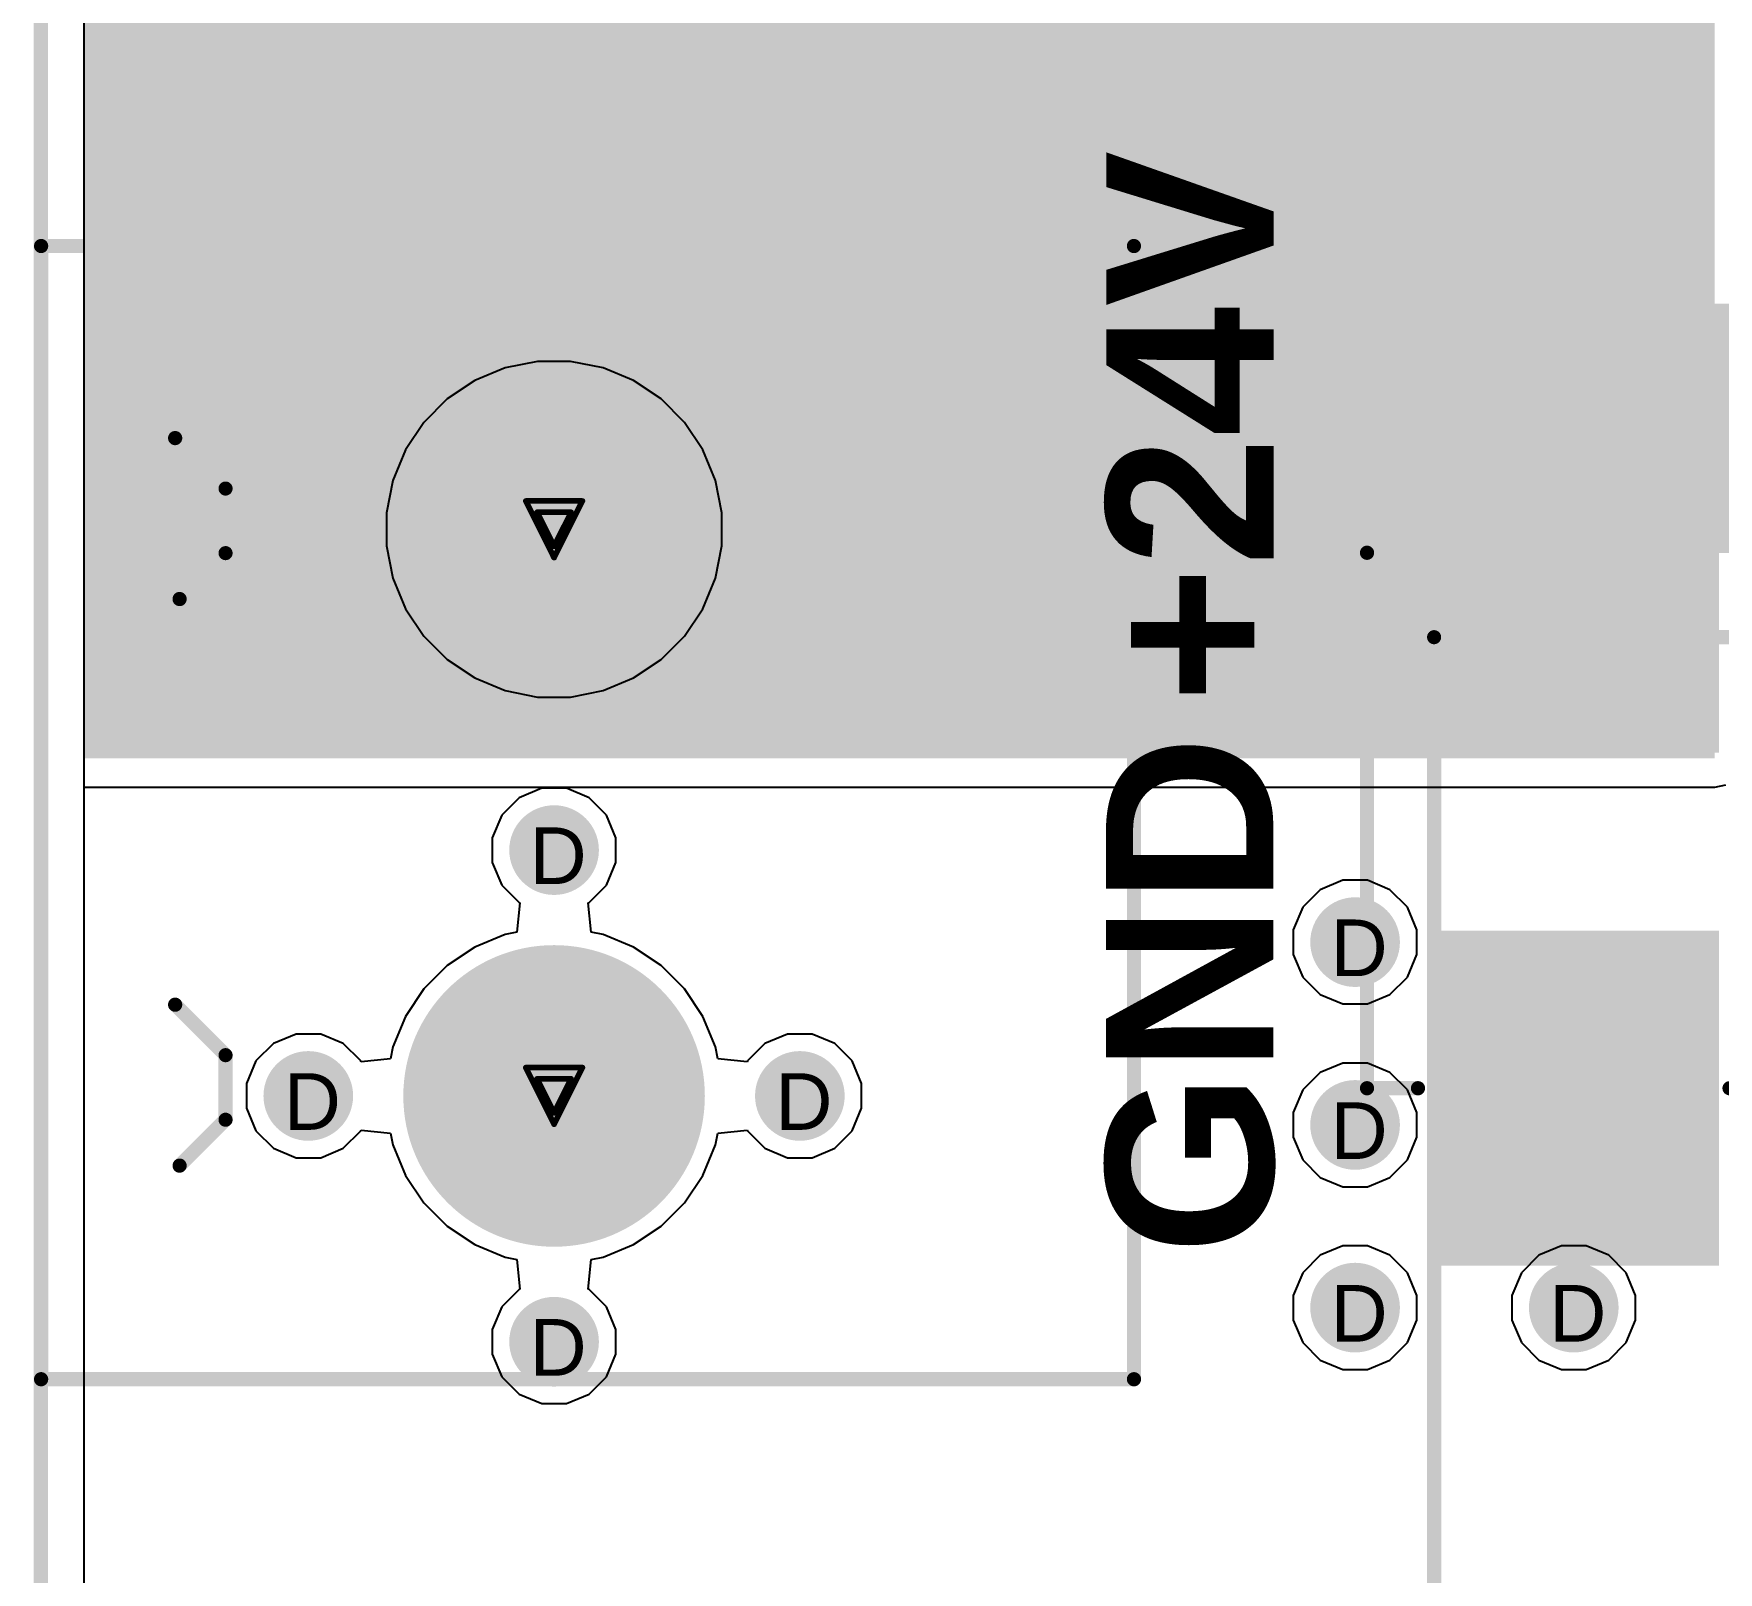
# Model space of a CAD drawing. Header units: inches. Extents: x 0 to 5032, y 0 to 5323.
# Drawn here: x -0.06 to 15.04, y 48.3 to 62.1 of the extents above; entities that cross this region are included whole.
import ezdxf

# ---------------------------------------------------------------- set-up
doc = ezdxf.new("R2010")
doc.units = ezdxf.units.IN
for name, color, linetype in [('Board Outline', 216, 'Continuous'), ('Bottom Layer', 5, 'Continuous'), ('Bottom Solder', 6, 'Continuous'), ('Dimension', 6, 'Continuous'), ('Drill Drawing', 1, 'Continuous'), ('Layer 1', 16, 'Continuous'), ('Layer 2', 76, 'Continuous'), ('Multi-Layer', 9, 'Continuous'), ('Pad Holes', 156, 'Continuous'), ('Top Layer', 1, 'Continuous'), ('Top Overlay', 2, 'Continuous'), ('Top Paste', 8, 'Continuous'), ('Top Solder', 216, 'Continuous'), ('Via Holes', 16, 'Continuous')]:
    doc.layers.add(name, color=color, linetype=linetype)
doc.styles.add('Arial', font='', dxfattribs={"height": 0.2})
doc.styles.add('Arial_Bold', font='', dxfattribs={"height": 0.2})
doc.styles.get('Arial').set_extended_font_data('Arial')
doc.styles.get('Arial_Bold').set_extended_font_data('Arial', bold=True)

# ---------------------------------------------------------------- blocks, each defined once
blk = doc.blocks.new('1715721_431')
at = {"layer": 'Bottom Layer'}
blk.add_hatch(color=5, dxfattribs=at).paths.add_polyline_path([(-3.79, 1.25), (-1.29, 1.25), (-1.29, -1.25), (-3.79, -1.25)])
h = blk.add_hatch(color=5, dxfattribs=at)
edge = h.paths.add_edge_path()
edge.add_arc((2.54, 0), 1.25, 0, 360)
at = {"layer": 'Bottom Solder'}
blk.add_hatch(color=6, dxfattribs=at).paths.add_polyline_path([(-3.892, 1.352), (-1.188, 1.352), (-1.188, -1.352), (-3.892, -1.352)])
h = blk.add_hatch(color=6, dxfattribs=at)
edge = h.paths.add_edge_path()
edge.add_arc((2.54, 0), 1.352, 0, 360)
at = {"layer": 'Layer 1'}
h = blk.add_hatch(color=16, dxfattribs=at)
edge = h.paths.add_edge_path()
edge.add_arc((-2.54, 0), 1.25, 0, 360)
h = blk.add_hatch(color=16, dxfattribs=at)
edge = h.paths.add_edge_path()
edge.add_arc((2.54, 0), 1.25, 0, 360)
at = {"layer": 'Layer 2'}
h = blk.add_hatch(color=76, dxfattribs=at)
edge = h.paths.add_edge_path()
edge.add_arc((-2.54, 0), 1.25, 0, 360)
h = blk.add_hatch(color=76, dxfattribs=at)
edge = h.paths.add_edge_path()
edge.add_arc((2.54, 0), 1.25, 0, 360)
at = {"layer": 'Multi-Layer'}
h = blk.add_hatch(color=9, dxfattribs=at)
edge = h.paths.add_edge_path()
edge.add_arc((2.54, 0), 1.25, 0, 360)
at = {"layer": 'Pad Holes'}
h = blk.add_hatch(color=7, dxfattribs=at)
edge = h.paths.add_edge_path()
edge.add_arc((-2.54, 0), 0.65, 0, 360)
h = blk.add_hatch(color=7, dxfattribs=at)
edge = h.paths.add_edge_path()
edge.add_arc((2.54, 0), 0.65, 0, 360)
at = {"layer": 'Top Layer'}
blk.add_hatch(color=1, dxfattribs=at).paths.add_polyline_path([(-3.79, 1.25), (-1.29, 1.25), (-1.29, -1.25), (-3.79, -1.25)])
h = blk.add_hatch(color=1, dxfattribs=at)
edge = h.paths.add_edge_path()
edge.add_arc((2.54, 0), 1.25, 0, 360)
at = {"layer": 'Top Solder'}
blk.add_hatch(color=216, dxfattribs=at).paths.add_polyline_path([(-3.892, 1.352), (-1.188, 1.352), (-1.188, -1.352), (-3.892, -1.352)])
h = blk.add_hatch(color=216, dxfattribs=at)
edge = h.paths.add_edge_path()
edge.add_arc((2.54, 0), 1.352, 0, 360)
at = {"layer": 'Top Overlay'}
for points in [[(5.08, 5.2, 0.127, 0.127, 0), (-5.08, 5.2, 0.127, 0.127, 0)], [(-5.08, -4.6, 0.127, 0.127, 0), (-5.08, 5.2, 0.127, 0.127, 0)], [(5.08, -4.6, 0.127, 0.127, 0), (5.08, 5.2, 0.127, 0.127, 0)], [(-3.358, -3.398, 0.127, 0.127, 0), (-2.906, -2.946, 0.127, 0.127, 0)], [(-2.327, -2.946, 0.127, 0.127, 0), (-2.906, -2.946, 0.127, 0.127, 0)], [(-1.915, -3.358, 0.127, 0.127, 0), (-2.327, -2.946, 0.127, 0.127, 0)], [(1.722, -3.398, 0.127, 0.127, 0), (2.174, -2.946, 0.127, 0.127, 0)], [(2.753, -2.946, 0.127, 0.127, 0), (2.174, -2.946, 0.127, 0.127, 0)], [(3.165, -3.358, 0.127, 0.127, 0), (2.753, -2.946, 0.127, 0.127, 0)], [(5.08, -4.6, 0.127, 0.127, 0), (-5.08, -4.6, 0.127, 0.127, 0)]]:
    blk.add_lwpolyline(points, format="xyseb", dxfattribs=at)
for points in [[(-5.112, 5.2, 0.0635, 0.0635, 1), (-5.048, 5.2, 0.0635, 0.0635, 1)], [(-5.112, 5.2, 0.0635, 0.0635, 1), (-5.048, 5.2, 0.0635, 0.0635, 1)], [(5.048, 5.2, 0.0635, 0.0635, 1), (5.112, 5.2, 0.0635, 0.0635, 1)], [(5.048, 5.2, 0.0635, 0.0635, 1), (5.112, 5.2, 0.0635, 0.0635, 1)], [(-2.937, -2.946, 0.0635, 0.0635, 1), (-2.874, -2.946, 0.0635, 0.0635, 1)], [(-2.937, -2.946, 0.0635, 0.0635, 1), (-2.874, -2.946, 0.0635, 0.0635, 1)], [(-2.358, -2.946, 0.0635, 0.0635, 1), (-2.295, -2.946, 0.0635, 0.0635, 1)], [(-2.358, -2.946, 0.0635, 0.0635, 1), (-2.295, -2.946, 0.0635, 0.0635, 1)], [(2.143, -2.946, 0.0635, 0.0635, 1), (2.206, -2.946, 0.0635, 0.0635, 1)], [(2.143, -2.946, 0.0635, 0.0635, 1), (2.206, -2.946, 0.0635, 0.0635, 1)], [(2.722, -2.946, 0.0635, 0.0635, 1), (2.785, -2.946, 0.0635, 0.0635, 1)], [(2.722, -2.946, 0.0635, 0.0635, 1), (2.785, -2.946, 0.0635, 0.0635, 1)], [(-1.947, -3.358, 0.0635, 0.0635, 1), (-1.883, -3.358, 0.0635, 0.0635, 1)], [(3.133, -3.358, 0.0635, 0.0635, 1), (3.197, -3.358, 0.0635, 0.0635, 1)], [(-3.39, -3.398, 0.0635, 0.0635, 1), (-3.326, -3.398, 0.0635, 0.0635, 1)], [(1.69, -3.398, 0.0635, 0.0635, 1), (1.754, -3.398, 0.0635, 0.0635, 1)], [(-5.112, -4.6, 0.0635, 0.0635, 1), (-5.048, -4.6, 0.0635, 0.0635, 1)], [(-5.112, -4.6, 0.0635, 0.0635, 1), (-5.048, -4.6, 0.0635, 0.0635, 1)], [(5.048, -4.6, 0.0635, 0.0635, 1), (5.112, -4.6, 0.0635, 0.0635, 1)], [(5.048, -4.6, 0.0635, 0.0635, 1), (5.112, -4.6, 0.0635, 0.0635, 1)]]:
    blk.add_lwpolyline(points, format="xyseb", close=True, dxfattribs=at)
blk = doc.blocks.new('SMB__450')
at = {"layer": 'Top Layer'}
for points in [[(-3.7, -1.2), (-3.7, 1.2), (-0.9, 1.2), (-0.9, -1.2)], [(0.9, -1.2), (0.9, 1.2), (3.7, 1.2), (3.7, -1.2)]]:
    blk.add_hatch(color=1, dxfattribs=at).paths.add_polyline_path(points)
at = {"layer": 'Top Overlay'}
for points in [[(2.588, 1.245), (4.823, 1.245), (4.823, 1.905), (2.588, 1.905)], [(3.731, -1.651), (4.823, -1.651), (4.823, 1.346), (3.731, 1.346)], [(2.588, -1.905), (4.823, -1.905), (4.823, -1.245), (2.588, -1.245)]]:
    blk.add_hatch(color=2, dxfattribs=at).paths.add_polyline_path(points)
at = {"layer": 'Top Paste'}
for points in [[(-3.7, -1.2), (-3.7, 1.2), (-0.9, 1.2), (-0.9, -1.2)], [(0.9, -1.2), (0.9, 1.2), (3.7, 1.2), (3.7, -1.2)]]:
    blk.add_hatch(color=8, dxfattribs=at).paths.add_polyline_path(points)
at = {"layer": 'Top Solder'}
for points in [[(-3.802, -1.302), (-3.802, 1.302), (-0.798, 1.302), (-0.798, -1.302)], [(0.798, -1.302), (0.798, 1.302), (3.802, 1.302), (3.802, -1.302)]]:
    blk.add_hatch(color=216, dxfattribs=at).paths.add_polyline_path(points)
at = {"layer": 'Top Overlay'}
for points in [[(-2.21, 1.854, 0.127, 0.127, 0), (-2.21, 1.397, 0.127, 0.127, 0)], [(-2.21, 1.854, 0.127, 0.127, 0), (2.591, 1.854, 0.127, 0.127, 0)], [(-2.21, -1.397, 0.127, 0.127, 0), (-2.21, -1.854, 0.127, 0.127, 0)], [(-2.21, -1.854, 0.127, 0.127, 0), (2.591, -1.854, 0.127, 0.127, 0)]]:
    blk.add_lwpolyline(points, format="xyseb", dxfattribs=at)
for points in [[(-2.242, 1.854, 0.0635, 0.0635, 1), (-2.178, 1.854, 0.0635, 0.0635, 1)], [(-2.242, 1.854, 0.0635, 0.0635, 1), (-2.178, 1.854, 0.0635, 0.0635, 1)], [(2.559, 1.854, 0.0635, 0.0635, 1), (2.623, 1.854, 0.0635, 0.0635, 1)], [(-2.242, 1.397, 0.0635, 0.0635, 1), (-2.178, 1.397, 0.0635, 0.0635, 1)], [(-2.242, -1.397, 0.0635, 0.0635, 1), (-2.178, -1.397, 0.0635, 0.0635, 1)], [(-2.242, -1.854, 0.0635, 0.0635, 1), (-2.178, -1.854, 0.0635, 0.0635, 1)], [(-2.242, -1.854, 0.0635, 0.0635, 1), (-2.178, -1.854, 0.0635, 0.0635, 1)], [(2.559, -1.854, 0.0635, 0.0635, 1), (2.623, -1.854, 0.0635, 0.0635, 1)]]:
    blk.add_lwpolyline(points, format="xyseb", close=True, dxfattribs=at)

msp = doc.modelspace()

# ---------------------------------------------------------------- hatches: boundary and pattern name
at = {"layer": 'Bottom Layer'}
for points in [[(0.381, 55.603), (6.325, 55.603), (6.325, 71.199), (0.381, 71.199)], [(0.381, 55.603), (15.011, 55.603), (15.011, 62.969), (0.381, 62.969)]]:
    msp.add_hatch(color=5, dxfattribs=at).paths.add_polyline_path(points)
h = msp.add_hatch(color=5, dxfattribs=at)
edge = h.paths.add_edge_path()
edge.add_arc((4.603, 54.779), 0.3, 0, 360)
h = msp.add_hatch(color=5, dxfattribs=at)
edge = h.paths.add_edge_path()
edge.add_arc((11.786, 53.954), 0.3, 0, 360)
h = msp.add_hatch(color=5, dxfattribs=at)
edge = h.paths.add_edge_path()
edge.add_arc((2.399, 52.575), 0.3, 0, 360)
h = msp.add_hatch(color=5, dxfattribs=at)
edge = h.paths.add_edge_path()
edge.add_arc((6.807, 52.575), 0.3, 0, 360)
h = msp.add_hatch(color=5, dxfattribs=at)
edge = h.paths.add_edge_path()
edge.add_arc((11.786, 52.315), 0.3, 0, 360)
h = msp.add_hatch(color=5, dxfattribs=at)
edge = h.paths.add_edge_path()
edge.add_arc((11.786, 50.677), 0.3, 0, 360)
h = msp.add_hatch(color=5, dxfattribs=at)
edge = h.paths.add_edge_path()
edge.add_arc((13.747, 50.677), 0.3, 0, 360)
h = msp.add_hatch(color=5, dxfattribs=at)
edge = h.paths.add_edge_path()
edge.add_arc((4.603, 50.371), 0.3, 0, 360)
at = {"layer": 'Bottom Solder'}
h = msp.add_hatch(color=6, dxfattribs=at)
edge = h.paths.add_edge_path()
edge.add_arc((4.603, 54.779), 0.402, 0, 360)
h = msp.add_hatch(color=6, dxfattribs=at)
edge = h.paths.add_edge_path()
edge.add_arc((11.786, 53.954), 0.402, 0, 360)
h = msp.add_hatch(color=6, dxfattribs=at)
edge = h.paths.add_edge_path()
edge.add_arc((2.399, 52.575), 0.402, 0, 360)
h = msp.add_hatch(color=6, dxfattribs=at)
edge = h.paths.add_edge_path()
edge.add_arc((6.807, 52.575), 0.402, 0, 360)
h = msp.add_hatch(color=6, dxfattribs=at)
edge = h.paths.add_edge_path()
edge.add_arc((11.786, 52.315), 0.402, 0, 360)
h = msp.add_hatch(color=6, dxfattribs=at)
edge = h.paths.add_edge_path()
edge.add_arc((11.786, 50.677), 0.402, 0, 360)
h = msp.add_hatch(color=6, dxfattribs=at)
edge = h.paths.add_edge_path()
edge.add_arc((13.747, 50.677), 0.402, 0, 360)
h = msp.add_hatch(color=6, dxfattribs=at)
edge = h.paths.add_edge_path()
edge.add_arc((4.603, 50.371), 0.402, 0, 360)
at = {"layer": 'Layer 1'}
h = msp.add_hatch(color=16, dxfattribs=at)
edge = h.paths.add_edge_path()
edge.add_arc((4.603, 54.779), 0.3, 0, 360)
h = msp.add_hatch(color=16, dxfattribs=at)
edge = h.paths.add_edge_path()
edge.add_arc((11.786, 53.954), 0.3, 0, 360)
h = msp.add_hatch(color=16, dxfattribs=at)
edge = h.paths.add_edge_path()
edge.add_arc((2.399, 52.575), 0.3, 0, 360)
h = msp.add_hatch(color=16, dxfattribs=at)
edge = h.paths.add_edge_path()
edge.add_arc((6.807, 52.575), 0.3, 0, 360)
h = msp.add_hatch(color=16, dxfattribs=at)
edge = h.paths.add_edge_path()
edge.add_arc((11.786, 52.315), 0.3, 0, 360)
h = msp.add_hatch(color=16, dxfattribs=at)
edge = h.paths.add_edge_path()
edge.add_arc((11.786, 50.677), 0.3, 0, 360)
h = msp.add_hatch(color=16, dxfattribs=at)
edge = h.paths.add_edge_path()
edge.add_arc((13.747, 50.677), 0.3, 0, 360)
h = msp.add_hatch(color=16, dxfattribs=at)
edge = h.paths.add_edge_path()
edge.add_arc((4.603, 50.371), 0.3, 0, 360)
at = {"layer": 'Layer 2'}
h = msp.add_hatch(color=76, dxfattribs=at)
edge = h.paths.add_edge_path()
edge.add_arc((4.603, 54.779), 0.3, 0, 360)
h = msp.add_hatch(color=76, dxfattribs=at)
edge = h.paths.add_edge_path()
edge.add_arc((11.786, 53.954), 0.3, 0, 360)
h = msp.add_hatch(color=76, dxfattribs=at)
edge = h.paths.add_edge_path()
edge.add_arc((2.399, 52.575), 0.3, 0, 360)
h = msp.add_hatch(color=76, dxfattribs=at)
edge = h.paths.add_edge_path()
edge.add_arc((6.807, 52.575), 0.3, 0, 360)
h = msp.add_hatch(color=76, dxfattribs=at)
edge = h.paths.add_edge_path()
edge.add_arc((11.786, 52.315), 0.3, 0, 360)
h = msp.add_hatch(color=76, dxfattribs=at)
edge = h.paths.add_edge_path()
edge.add_arc((11.786, 50.677), 0.3, 0, 360)
h = msp.add_hatch(color=76, dxfattribs=at)
edge = h.paths.add_edge_path()
edge.add_arc((13.747, 50.677), 0.3, 0, 360)
h = msp.add_hatch(color=76, dxfattribs=at)
edge = h.paths.add_edge_path()
edge.add_arc((4.603, 50.371), 0.3, 0, 360)
at = {"layer": 'Top Layer'}
for points in [[(0.381, 55.603), (6.325, 55.603), (6.325, 71.199), (0.381, 71.199)], [(0.381, 55.603), (15.011, 55.603), (15.011, 62.969), (0.381, 62.969)]]:
    msp.add_hatch(color=1, dxfattribs=at).paths.add_polyline_path(points)
h = msp.add_hatch(color=1, dxfattribs=at)
edge = h.paths.add_edge_path()
edge.add_arc((4.603, 54.779), 0.3, 0, 360)
h = msp.add_hatch(color=1, dxfattribs=at)
edge = h.paths.add_edge_path()
edge.add_arc((11.786, 53.954), 0.3, 0, 360)
h = msp.add_hatch(color=1, dxfattribs=at)
edge = h.paths.add_edge_path()
edge.add_arc((2.399, 52.575), 0.3, 0, 360)
h = msp.add_hatch(color=1, dxfattribs=at)
edge = h.paths.add_edge_path()
edge.add_arc((6.807, 52.575), 0.3, 0, 360)
h = msp.add_hatch(color=1, dxfattribs=at)
edge = h.paths.add_edge_path()
edge.add_arc((11.786, 52.315), 0.3, 0, 360)
h = msp.add_hatch(color=1, dxfattribs=at)
edge = h.paths.add_edge_path()
edge.add_arc((11.786, 50.677), 0.3, 0, 360)
h = msp.add_hatch(color=1, dxfattribs=at)
edge = h.paths.add_edge_path()
edge.add_arc((13.747, 50.677), 0.3, 0, 360)
h = msp.add_hatch(color=1, dxfattribs=at)
edge = h.paths.add_edge_path()
edge.add_arc((4.603, 50.371), 0.3, 0, 360)
at = {"layer": 'Top Solder'}
h = msp.add_hatch(color=216, dxfattribs=at)
edge = h.paths.add_edge_path()
edge.add_arc((4.603, 54.779), 0.402, 0, 360)
h = msp.add_hatch(color=216, dxfattribs=at)
edge = h.paths.add_edge_path()
edge.add_arc((11.786, 53.954), 0.402, 0, 360)
h = msp.add_hatch(color=216, dxfattribs=at)
edge = h.paths.add_edge_path()
edge.add_arc((2.399, 52.575), 0.402, 0, 360)
h = msp.add_hatch(color=216, dxfattribs=at)
edge = h.paths.add_edge_path()
edge.add_arc((6.807, 52.575), 0.402, 0, 360)
h = msp.add_hatch(color=216, dxfattribs=at)
edge = h.paths.add_edge_path()
edge.add_arc((11.786, 52.315), 0.402, 0, 360)
h = msp.add_hatch(color=216, dxfattribs=at)
edge = h.paths.add_edge_path()
edge.add_arc((11.786, 50.677), 0.402, 0, 360)
h = msp.add_hatch(color=216, dxfattribs=at)
edge = h.paths.add_edge_path()
edge.add_arc((13.747, 50.677), 0.402, 0, 360)
h = msp.add_hatch(color=216, dxfattribs=at)
edge = h.paths.add_edge_path()
edge.add_arc((4.603, 50.371), 0.402, 0, 360)
at = {"layer": 'Via Holes'}
h = msp.add_hatch(color=7, dxfattribs=at)
edge = h.paths.add_edge_path()
edge.add_arc((4.603, 54.779), 0.15, 0, 360)
h = msp.add_hatch(color=7, dxfattribs=at)
edge = h.paths.add_edge_path()
edge.add_arc((11.786, 53.954), 0.15, 0, 360)
h = msp.add_hatch(color=7, dxfattribs=at)
edge = h.paths.add_edge_path()
edge.add_arc((2.399, 52.575), 0.15, 0, 360)
h = msp.add_hatch(color=7, dxfattribs=at)
edge = h.paths.add_edge_path()
edge.add_arc((6.807, 52.575), 0.15, 0, 360)
h = msp.add_hatch(color=7, dxfattribs=at)
edge = h.paths.add_edge_path()
edge.add_arc((11.786, 52.315), 0.15, 0, 360)
h = msp.add_hatch(color=7, dxfattribs=at)
edge = h.paths.add_edge_path()
edge.add_arc((11.786, 50.677), 0.15, 0, 360)
h = msp.add_hatch(color=7, dxfattribs=at)
edge = h.paths.add_edge_path()
edge.add_arc((13.747, 50.677), 0.15, 0, 360)
h = msp.add_hatch(color=7, dxfattribs=at)
edge = h.paths.add_edge_path()
edge.add_arc((4.603, 50.371), 0.15, 0, 360)

# ---------------------------------------------------------------- linework, layer by layer
at = {"layer": 'Board Outline'}
msp.add_lwpolyline([(0, 0, 0.127, 0.127, 0), (0, 130, 0.127, 0.127, 0)], format="xyseb", dxfattribs=at)
at = {"layer": 'Bottom Layer'}
for p, q in [((0.388, 4.48), (0.388, 55.344)), ((0.388, 55.344), (15.011, 55.344)), ((15.011, 55.344), (15.111, 55.364))]:
    msp.add_line(p, q, dxfattribs=at)
at = {"layer": 'Dimension'}
for points in [[(12.495, 1.428, 0.127, 0.127, 0), (12.495, 56.688, 0.127, 0.127, 0)], [(12.495, 56.688, 0.127, 0.127, 0), (97.015, 56.688, 0.127, 0.127, 0)]]:
    msp.add_lwpolyline(points, format="xyseb", dxfattribs=at)
msp.add_lwpolyline([(12.463, 56.688, 0.0635, 0.0635, 1), (12.526, 56.688, 0.0635, 0.0635, 1)], format="xyseb", close=True, dxfattribs=at)
msp.add_lwpolyline([(12.463, 56.688, 0.0635, 0.0635, 1), (12.526, 56.688, 0.0635, 0.0635, 1)], format="xyseb", close=True, dxfattribs=at)
at = {"layer": 'Drill Drawing'}
for points in [[(4.349, 57.909, 0.0508, 0.0508, 0), (4.857, 57.909, 0.0508, 0.0508, 0)], [(4.349, 57.909, 0.0508, 0.0508, 0), (4.603, 57.401, 0.0508, 0.0508, 0)], [(4.603, 57.401, 0.0508, 0.0508, 0), (4.857, 57.909, 0.0508, 0.0508, 0)], [(4.451, 57.808, 0.0508, 0.0508, 0), (4.756, 57.808, 0.0508, 0.0508, 0)], [(4.451, 57.808, 0.0508, 0.0508, 0), (4.603, 57.503, 0.0508, 0.0508, 0)], [(4.603, 57.503, 0.0508, 0.0508, 0), (4.756, 57.808, 0.0508, 0.0508, 0)], [(4.349, 52.829, 0.0508, 0.0508, 0), (4.857, 52.829, 0.0508, 0.0508, 0)], [(4.349, 52.829, 0.0508, 0.0508, 0), (4.603, 52.321, 0.0508, 0.0508, 0)], [(4.451, 52.728, 0.0508, 0.0508, 0), (4.756, 52.728, 0.0508, 0.0508, 0)], [(4.451, 52.728, 0.0508, 0.0508, 0), (4.603, 52.423, 0.0508, 0.0508, 0)], [(4.603, 52.321, 0.0508, 0.0508, 0), (4.857, 52.829, 0.0508, 0.0508, 0)], [(4.603, 52.423, 0.0508, 0.0508, 0), (4.756, 52.728, 0.0508, 0.0508, 0)]]:
    msp.add_lwpolyline(points, format="xyseb", dxfattribs=at)
for points in [[(4.337, 57.909, 0.0254, 0.0254, 1), (4.362, 57.909, 0.0254, 0.0254, 1)], [(4.337, 57.909, 0.0254, 0.0254, 1), (4.362, 57.909, 0.0254, 0.0254, 1)], [(4.845, 57.909, 0.0254, 0.0254, 1), (4.87, 57.909, 0.0254, 0.0254, 1)], [(4.845, 57.909, 0.0254, 0.0254, 1), (4.87, 57.909, 0.0254, 0.0254, 1)], [(4.438, 57.808, 0.0254, 0.0254, 1), (4.464, 57.808, 0.0254, 0.0254, 1)], [(4.438, 57.808, 0.0254, 0.0254, 1), (4.464, 57.808, 0.0254, 0.0254, 1)], [(4.743, 57.808, 0.0254, 0.0254, 1), (4.768, 57.808, 0.0254, 0.0254, 1)], [(4.743, 57.808, 0.0254, 0.0254, 1), (4.768, 57.808, 0.0254, 0.0254, 1)], [(4.591, 57.503, 0.0254, 0.0254, 1), (4.616, 57.503, 0.0254, 0.0254, 1)], [(4.591, 57.503, 0.0254, 0.0254, 1), (4.616, 57.503, 0.0254, 0.0254, 1)], [(4.591, 57.401, 0.0254, 0.0254, 1), (4.616, 57.401, 0.0254, 0.0254, 1)], [(4.591, 57.401, 0.0254, 0.0254, 1), (4.616, 57.401, 0.0254, 0.0254, 1)], [(4.337, 52.829, 0.0254, 0.0254, 1), (4.362, 52.829, 0.0254, 0.0254, 1)], [(4.337, 52.829, 0.0254, 0.0254, 1), (4.362, 52.829, 0.0254, 0.0254, 1)], [(4.438, 52.728, 0.0254, 0.0254, 1), (4.464, 52.728, 0.0254, 0.0254, 1)], [(4.438, 52.728, 0.0254, 0.0254, 1), (4.464, 52.728, 0.0254, 0.0254, 1)], [(4.743, 52.728, 0.0254, 0.0254, 1), (4.768, 52.728, 0.0254, 0.0254, 1)], [(4.743, 52.728, 0.0254, 0.0254, 1), (4.768, 52.728, 0.0254, 0.0254, 1)], [(4.845, 52.829, 0.0254, 0.0254, 1), (4.87, 52.829, 0.0254, 0.0254, 1)], [(4.845, 52.829, 0.0254, 0.0254, 1), (4.87, 52.829, 0.0254, 0.0254, 1)], [(4.591, 52.423, 0.0254, 0.0254, 1), (4.616, 52.423, 0.0254, 0.0254, 1)], [(4.591, 52.423, 0.0254, 0.0254, 1), (4.616, 52.423, 0.0254, 0.0254, 1)], [(4.591, 52.321, 0.0254, 0.0254, 1), (4.616, 52.321, 0.0254, 0.0254, 1)], [(4.591, 52.321, 0.0254, 0.0254, 1), (4.616, 52.321, 0.0254, 0.0254, 1)]]:
    msp.add_lwpolyline(points, format="xyseb", close=True, dxfattribs=at)
at = {"layer": 'Layer 1'}
for p, q in [((0.388, 12.227), (0.388, 108.425)), ((4.165, 59.102), (3.891, 58.988)), ((4.455, 59.159), (4.165, 59.102)), ((4.751, 59.159), (4.455, 59.159)), ((5.042, 59.102), (4.751, 59.159)), ((5.316, 58.988), (5.042, 59.102)), ((3.891, 58.988), (3.645, 58.824)), ((5.562, 58.824), (5.316, 58.988)), ((3.645, 58.824), (3.435, 58.614)), ((5.772, 58.614), (5.562, 58.824)), ((3.435, 58.614), (3.27, 58.368)), ((5.936, 58.368), (5.772, 58.614)), ((3.27, 58.368), (3.157, 58.094)), ((6.05, 58.094), (5.936, 58.368)), ((3.157, 58.094), (3.099, 57.804)), ((6.107, 57.804), (6.05, 58.094)), ((3.099, 57.804), (3.099, 57.507)), ((6.107, 57.507), (6.107, 57.804)), ((3.099, 57.507), (3.157, 57.217)), ((6.05, 57.217), (6.107, 57.507)), ((3.157, 57.217), (3.27, 56.943)), ((5.936, 56.943), (6.05, 57.217)), ((3.27, 56.943), (3.435, 56.697)), ((5.772, 56.697), (5.936, 56.943)), ((3.435, 56.697), (3.645, 56.487)), ((5.562, 56.487), (5.772, 56.697)), ((3.645, 56.487), (3.891, 56.323)), ((5.316, 56.323), (5.562, 56.487)), ((3.891, 56.323), (4.165, 56.209)), ((4.165, 56.209), (4.455, 56.151)), ((4.751, 56.151), (5.042, 56.209)), ((5.042, 56.209), (5.316, 56.323)), ((4.455, 56.151), (4.751, 56.151))]:
    msp.add_line(p, q, dxfattribs=at)
at = {"layer": 'Layer 2'}
for p, q in [((0.388, 4.61), (0.388, 62.985)), ((4.165, 59.102), (3.891, 58.988)), ((4.455, 59.159), (4.165, 59.102)), ((4.751, 59.159), (4.455, 59.159)), ((5.042, 59.102), (4.751, 59.159)), ((5.316, 58.988), (5.042, 59.102)), ((3.891, 58.988), (3.645, 58.824)), ((5.562, 58.824), (5.316, 58.988)), ((3.645, 58.824), (3.435, 58.614)), ((5.772, 58.614), (5.562, 58.824)), ((3.435, 58.614), (3.27, 58.368)), ((5.936, 58.368), (5.772, 58.614)), ((3.27, 58.368), (3.157, 58.094)), ((6.05, 58.094), (5.936, 58.368)), ((3.157, 58.094), (3.099, 57.804)), ((6.107, 57.804), (6.05, 58.094)), ((3.099, 57.804), (3.099, 57.507)), ((6.107, 57.507), (6.107, 57.804)), ((3.099, 57.507), (3.157, 57.217)), ((6.05, 57.217), (6.107, 57.507)), ((3.157, 57.217), (3.27, 56.943)), ((5.936, 56.943), (6.05, 57.217)), ((3.27, 56.943), (3.435, 56.697)), ((5.772, 56.697), (5.936, 56.943)), ((3.435, 56.697), (3.645, 56.487)), ((5.562, 56.487), (5.772, 56.697)), ((3.645, 56.487), (3.891, 56.323)), ((5.316, 56.323), (5.562, 56.487)), ((3.891, 56.323), (4.165, 56.209)), ((4.165, 56.209), (4.455, 56.151)), ((4.751, 56.151), (5.042, 56.209)), ((5.042, 56.209), (5.316, 56.323)), ((4.455, 56.151), (4.751, 56.151)), ((4.493, 55.333), (4.289, 55.249)), ((4.714, 55.333), (4.493, 55.333)), ((4.917, 55.249), (4.714, 55.333)), ((4.289, 55.249), (4.134, 55.093)), ((5.073, 55.093), (4.917, 55.249)), ((4.134, 55.093), (4.049, 54.89)), ((5.157, 54.89), (5.073, 55.093)), ((4.049, 54.89), (4.049, 54.669)), ((5.157, 54.669), (5.157, 54.89)), ((4.049, 54.669), (4.134, 54.466)), ((5.073, 54.466), (5.157, 54.669)), ((4.134, 54.466), (4.289, 54.31)), ((4.917, 54.31), (5.073, 54.466)), ((11.472, 54.423), (11.316, 54.267)), ((11.675, 54.508), (11.472, 54.423)), ((11.896, 54.508), (11.675, 54.508)), ((12.099, 54.423), (11.896, 54.508)), ((12.255, 54.267), (12.099, 54.423)), ((4.296, 54.307), (4.27, 54.043)), ((4.289, 54.31), (4.296, 54.307)), ((4.91, 54.307), (4.917, 54.31)), ((4.936, 54.043), (4.91, 54.307)), ((11.316, 54.267), (11.232, 54.064)), ((12.34, 54.064), (12.255, 54.267)), ((4.165, 54.022), (3.891, 53.908)), ((4.27, 54.043), (4.165, 54.022)), ((5.042, 54.022), (4.936, 54.043)), ((5.316, 53.908), (5.042, 54.022)), ((11.232, 54.064), (11.232, 53.843)), ((12.34, 53.843), (12.34, 54.064)), ((3.891, 53.908), (3.645, 53.744)), ((5.562, 53.744), (5.316, 53.908)), ((11.232, 53.843), (11.316, 53.64)), ((12.255, 53.64), (12.34, 53.843)), ((3.645, 53.744), (3.435, 53.534)), ((5.772, 53.534), (5.562, 53.744)), ((11.316, 53.64), (11.472, 53.484)), ((12.099, 53.484), (12.255, 53.64)), ((3.435, 53.534), (3.27, 53.288)), ((5.936, 53.288), (5.772, 53.534)), ((11.472, 53.484), (11.675, 53.4)), ((11.896, 53.4), (12.099, 53.484)), ((11.675, 53.4), (11.896, 53.4)), ((3.27, 53.288), (3.157, 53.014)), ((6.05, 53.014), (5.936, 53.288)), ((2.086, 53.045), (1.93, 52.889)), ((2.289, 53.129), (2.086, 53.045)), ((2.51, 53.129), (2.289, 53.129)), ((2.713, 53.045), (2.51, 53.129)), ((2.869, 52.889), (2.713, 53.045)), ((6.493, 53.045), (6.338, 52.889)), ((6.697, 53.129), (6.493, 53.045)), ((6.917, 53.129), (6.697, 53.129)), ((7.121, 53.045), (6.917, 53.129)), ((7.277, 52.889), (7.121, 53.045)), ((1.93, 52.889), (1.845, 52.686)), ((2.872, 52.882), (2.869, 52.889)), ((3.136, 52.908), (2.872, 52.882)), ((3.157, 53.014), (3.136, 52.908)), ((6.071, 52.908), (6.05, 53.014)), ((6.335, 52.882), (6.071, 52.908)), ((6.338, 52.889), (6.335, 52.882)), ((7.361, 52.686), (7.277, 52.889)), ((11.472, 52.785), (11.316, 52.629)), ((11.675, 52.869), (11.472, 52.785)), ((11.896, 52.869), (11.675, 52.869)), ((12.099, 52.785), (11.896, 52.869)), ((12.255, 52.629), (12.099, 52.785)), ((1.845, 52.686), (1.845, 52.465)), ((7.361, 52.465), (7.361, 52.686)), ((11.316, 52.629), (11.232, 52.425)), ((12.34, 52.425), (12.255, 52.629)), ((1.845, 52.465), (1.93, 52.262)), ((7.277, 52.262), (7.361, 52.465)), ((11.232, 52.425), (11.232, 52.205)), ((12.34, 52.205), (12.34, 52.425)), ((1.93, 52.262), (2.086, 52.106)), ((2.713, 52.106), (2.869, 52.262)), ((2.869, 52.262), (2.872, 52.269)), ((2.872, 52.269), (3.136, 52.242)), ((3.136, 52.242), (3.157, 52.137)), ((3.157, 52.137), (3.27, 51.863)), ((5.936, 51.863), (6.05, 52.137)), ((6.05, 52.137), (6.071, 52.242)), ((6.071, 52.242), (6.335, 52.269)), ((6.335, 52.269), (6.338, 52.262)), ((6.338, 52.262), (6.493, 52.106)), ((7.121, 52.106), (7.277, 52.262)), ((11.232, 52.205), (11.316, 52.001)), ((12.255, 52.001), (12.34, 52.205)), ((2.086, 52.106), (2.289, 52.021)), ((2.289, 52.021), (2.51, 52.021)), ((2.51, 52.021), (2.713, 52.106)), ((6.493, 52.106), (6.697, 52.021)), ((6.697, 52.021), (6.917, 52.021)), ((6.917, 52.021), (7.121, 52.106)), ((11.316, 52.001), (11.472, 51.845)), ((12.099, 51.845), (12.255, 52.001)), ((3.27, 51.863), (3.435, 51.617)), ((5.772, 51.617), (5.936, 51.863)), ((11.472, 51.845), (11.675, 51.761)), ((11.896, 51.761), (12.099, 51.845)), ((11.675, 51.761), (11.896, 51.761)), ((3.435, 51.617), (3.645, 51.407)), ((5.562, 51.407), (5.772, 51.617)), ((3.645, 51.407), (3.891, 51.243)), ((5.316, 51.243), (5.562, 51.407)), ((3.891, 51.243), (4.165, 51.129)), ((5.042, 51.129), (5.316, 51.243)), ((11.675, 51.231), (11.472, 51.146)), ((11.896, 51.231), (11.675, 51.231)), ((12.099, 51.146), (11.896, 51.231)), ((13.637, 51.231), (13.433, 51.146)), ((13.858, 51.231), (13.637, 51.231)), ((14.061, 51.146), (13.858, 51.231)), ((4.165, 51.129), (4.27, 51.108)), ((4.27, 51.108), (4.296, 50.844)), ((4.91, 50.844), (4.936, 51.108)), ((4.936, 51.108), (5.042, 51.129)), ((11.472, 51.146), (11.316, 50.99)), ((12.255, 50.99), (12.099, 51.146)), ((13.433, 51.146), (13.278, 50.99)), ((14.217, 50.99), (14.061, 51.146)), ((11.316, 50.99), (11.232, 50.787)), ((12.34, 50.787), (12.255, 50.99)), ((13.278, 50.99), (13.193, 50.787)), ((14.301, 50.787), (14.217, 50.99)), ((4.289, 50.841), (4.134, 50.685)), ((4.296, 50.844), (4.289, 50.841)), ((4.917, 50.841), (4.91, 50.844)), ((5.073, 50.685), (4.917, 50.841)), ((11.232, 50.787), (11.232, 50.566)), ((12.34, 50.566), (12.34, 50.787)), ((13.193, 50.787), (13.193, 50.566)), ((14.301, 50.566), (14.301, 50.787)), ((4.134, 50.685), (4.049, 50.482)), ((5.157, 50.482), (5.073, 50.685)), ((4.049, 50.482), (4.049, 50.261)), ((5.157, 50.261), (5.157, 50.482)), ((11.232, 50.566), (11.316, 50.363)), ((12.255, 50.363), (12.34, 50.566)), ((13.193, 50.566), (13.278, 50.363)), ((14.217, 50.363), (14.301, 50.566)), ((11.316, 50.363), (11.472, 50.207)), ((12.099, 50.207), (12.255, 50.363)), ((13.278, 50.363), (13.433, 50.207)), ((14.061, 50.207), (14.217, 50.363)), ((4.049, 50.261), (4.134, 50.058)), ((5.073, 50.058), (5.157, 50.261)), ((11.472, 50.207), (11.675, 50.123)), ((11.896, 50.123), (12.099, 50.207)), ((13.433, 50.207), (13.637, 50.123)), ((13.858, 50.123), (14.061, 50.207)), ((4.134, 50.058), (4.289, 49.902)), ((4.917, 49.902), (5.073, 50.058)), ((11.675, 50.123), (11.896, 50.123)), ((13.637, 50.123), (13.858, 50.123)), ((4.289, 49.902), (4.493, 49.817)), ((4.714, 49.817), (4.917, 49.902)), ((4.493, 49.817), (4.714, 49.817))]:
    msp.add_line(p, q, dxfattribs=at)
at = {"layer": 'Top Layer'}
for p, q in [((0.388, 5.671), (0.388, 55.344)), ((0.388, 55.344), (15.011, 55.344)), ((15.011, 55.344), (15.111, 55.364))]:
    msp.add_line(p, q, dxfattribs=at)

# ---------------------------------------------------------------- block references
for name, p, rotation in [('1715721_431', (4.603, 55.115), 270), ('SMB__450', (13.747, 54.854), 90)]:
    msp.add_blockref(name, p, dxfattribs=dict(rotation=rotation))

# ---------------------------------------------------------------- texts
at = {"layer": 'Drill Drawing', "style": 'Arial'}
for p in [(4.383, 54.475), (11.566, 53.649), (2.179, 52.271), (6.587, 52.271), (11.566, 52.01), (11.566, 50.372), (13.527, 50.372), (4.383, 50.067)]:
    msp.add_text('D', height=0.508, dxfattribs=at).set_placement(p)
at = {"layer": 'Top Overlay', "style": 'Arial_Bold'}
for s, p in [('+24V', (11.055, 56.098)), ('GND', (11.052, 51.151))]:
    msp.add_text(s, height=1.5, rotation=90, dxfattribs=at).set_placement(p)

doc.saveas('drawing.dxf')
